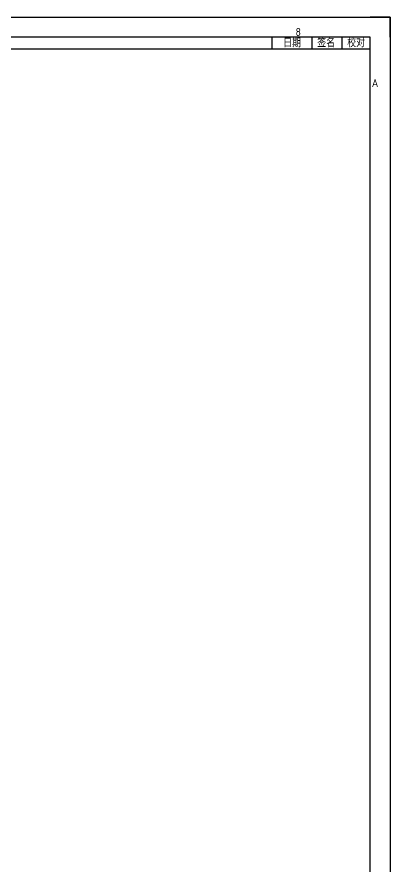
# Model space of a CAD drawing. Header units: inches. Extents: x -166203 to -65610, y -6981 to 11093.
# Drawn here: x -87168 to -85718, y 4279 to 7583 of the extents above; entities that cross this region are included whole.
import ezdxf
from ezdxf.enums import TextEntityAlignment as Align

# ---------------------------------------------------------------- set-up
doc = ezdxf.new("R2010")
doc.units = ezdxf.units.IN
doc.header["$MEASUREMENT"] = 0
doc.layers.get('0').update_dxf_attribs({"lineweight": 25})
doc.layers.add('FRAME035', color=2, linetype='Continuous')
doc.styles.add('ISOCP', font='isocp.shx')
doc.styles.add('STYLE1', font='SIMFANG.TTF', dxfattribs={"width": 0.8, "height": 4})

msp = doc.modelspace()

# ---------------------------------------------------------------- linework, layer by layer
at = {"color": 3, "linetype": 'Continuous'}
for p, q in [((-85717.7, 7583.4), (-85795.5, 7583.4)), ((-85717.7, 7505.6), (-85717.7, 7583.4))]:
    msp.add_line(p, q, dxfattribs=at)
at = {"color": 2, "linetype": 'Continuous'}
for p, q in [((-85795.5, 7505.6), (-93710.2, 7505.6)), ((-86176.5, 7459), (-86176.5, 7505.6)), ((-86021, 7459), (-86021, 7505.6)), ((-85904.3, 7459), (-85904.3, 7505.6)), ((-85795.5, 1051.9), (-85795.5, 7505.6)), ((-88135.9, 7459), (-85795.5, 7459))]:
    msp.add_line(p, q, dxfattribs=at)
at = {"layer": 'FRAME035', "color": 3}
for p, q in [((-93787.9, 7583.4), (-85717.7, 7583.4)), ((-85717.7, 7583.4), (-85717.7, 974.1))]:
    msp.add_line(p, q, dxfattribs=at)

# ---------------------------------------------------------------- texts
at = {"color": 3, "linetype": 'Continuous', "style": 'ISOCP'}
for s, p in [('8', (-86074.4, 7525.1)), ('A', (-85776, 7326.8))]:
    msp.add_text(s, height=31.1, dxfattribs=at).set_placement(p, align=Align.MIDDLE)
at = {"color": 3, "linetype": 'Continuous', "style": 'STYLE1', "width": 0.8}
for s, p in [('日期', (-86133.1, 7469)), ('签名', (-86000.8, 7469.5)), ('校对', (-85884.2, 7469.3))]:
    msp.add_text(s, height=31.1, dxfattribs=at).set_placement(p)

doc.saveas('drawing.dxf')
